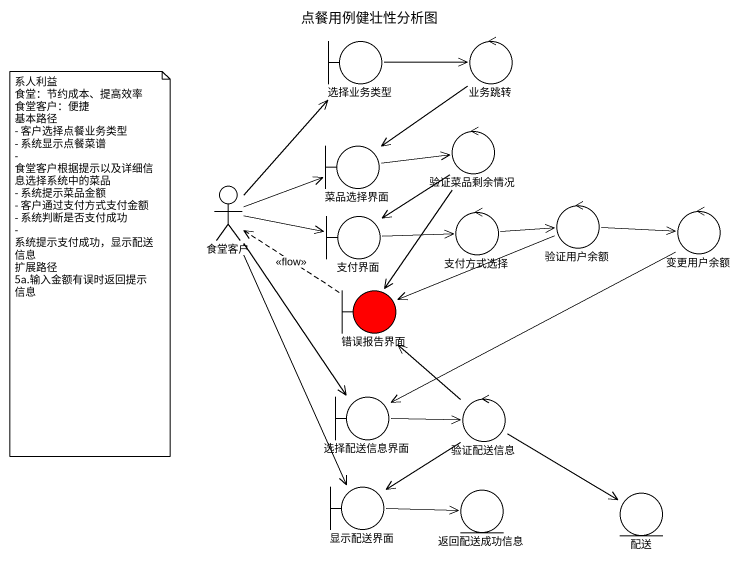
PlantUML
@startuml
title 点餐用例健壮性分析图
boundary 选择业务类型
control 业务跳转
control 验证菜品剩余情况
boundary 菜品选择界面
actor 食堂客户
boundary 支付界面
control 支付方式选择
control 验证用户余额
control 变更用户余额
boundary 错误报告界面 #FF0000
boundary 选择配送信息界面
control 验证配送信息
boundary 显示配送界面
entity 返回配送成功信息
entity 配送
选择业务类型 -right-> 业务跳转
业务跳转 --> 菜品选择界面
验证菜品剩余情况 --> 支付界面
验证菜品剩余情况 --> 错误报告界面
菜品选择界面 -right-> 验证菜品剩余情况
食堂客户 -up-> 选择业务类型
食堂客户 -right-> 菜品选择界面
食堂客户 -right-> 支付界面
食堂客户 --> 选择配送信息界面
食堂客户 --> 显示配送界面
支付界面 -right-> 支付方式选择
支付方式选择 -right-> 验证用户余额
验证用户余额 -right-> 变更用户余额
验证用户余额 -left-> 错误报告界面
变更用户余额 -left-> 选择配送信息界面
错误报告界面 .up.> 食堂客户 : <<flow>>
选择配送信息界面 -right-> 验证配送信息
验证配送信息 -up-> 错误报告界面
验证配送信息 --> 显示配送界面
验证配送信息 -right-> 配送
显示配送界面 -right-> 返回配送成功信息
note as N1
  系人利益
  食堂：节约成本、提高效率
  食堂客户：便捷
  基本路径
  - 客户选择点餐业务类型
  - 系统显示点餐菜谱
  - 食堂客户根据提示以及详细信息选择系统中的菜品
  - 系统提示菜品金额
  - 客户通过支付方式支付金额
  - 系统判断是否支付成功
  - 系统提示支付成功，显示配送信息
  扩展路径
  5a.输入金额有误时返回提示信息
end note
@enduml
